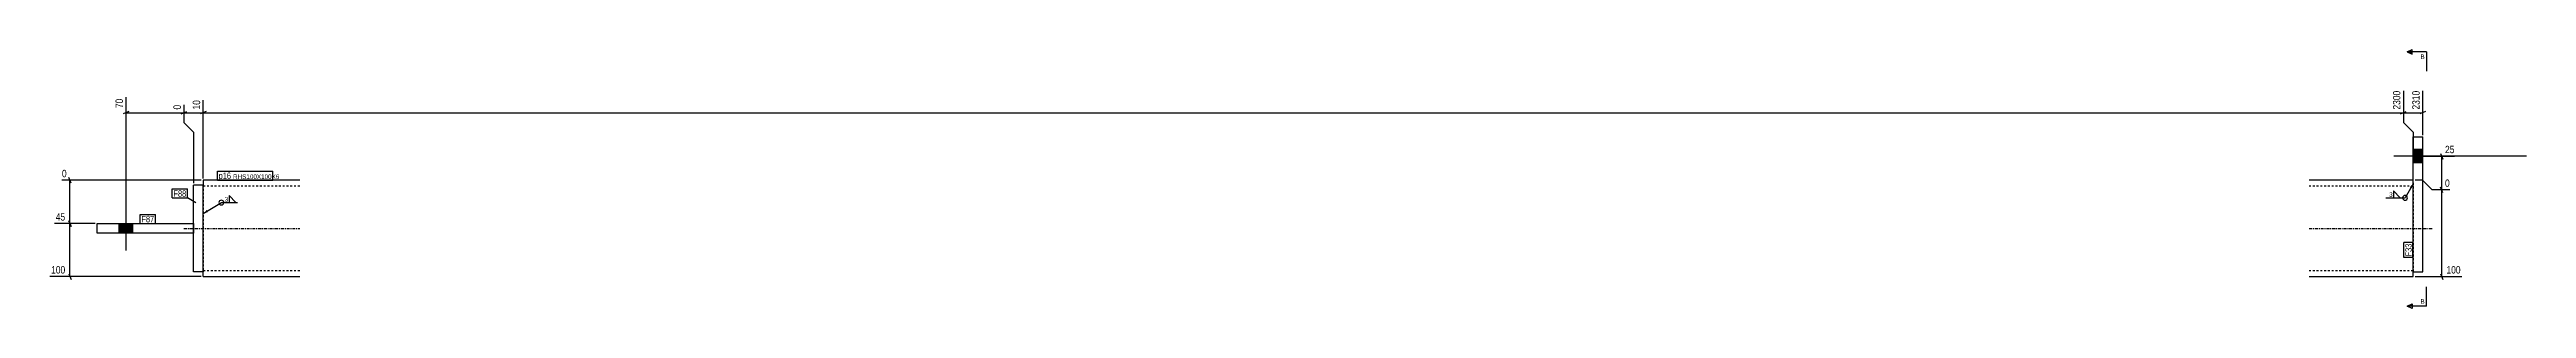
# Model space of a CAD drawing. Header units: millimetres. Extents: x 5 to 23706, y 2 to 800.
# Drawn here: x 5 to 2571, y 5 to 274 of the extents above; entities that cross this region are included whole.
import ezdxf

# ---------------------------------------------------------------- set-up
doc = ezdxf.new("R2010")
doc.units = ezdxf.units.MM
doc.linetypes.add('DXK_LINE_DOT2', pattern=[3.9198, 1.9599, -1.9599])
doc.linetypes.add('DXK_LINE_DOT3', pattern=[5.9187, 2.979, -0.9799, 0.9799, -0.9799])
for name, color, linetype in [('MÅLSÆTNING', 7, 'Continuous'), ('STÅL', 7, 'Continuous'), ('TEKST', 7, 'Continuous')]:
    doc.layers.add(name, color=color, linetype=linetype)
doc.styles.add('Arial', font='ARIAL.TTF', dxfattribs={"height": 0.2})
doc.styles.add('Arial Narrow', font='ARIALN.TTF', dxfattribs={"height": 0.2})

msp = doc.modelspace()

# ---------------------------------------------------------------- hatches: boundary and pattern name
at = {"layer": 'STÅL', "linetype": 'Continuous'}
for points in [[(2453.9, 170), (2453.9, 156), (2463.9, 156), (2463.9, 170)], [(2453.9, 170), (2453.9, 156), (2463.9, 156), (2463.9, 170)], [(76.9, 83), (90.9, 83), (90.9, 93), (76.9, 93)], [(76.9, 83), (90.9, 83), (90.9, 93), (76.9, 93)]]:
    msp.add_hatch(color=96, dxfattribs=at).paths.add_polyline_path(points)
at = {"layer": 'TEKST', "linetype": 'Continuous'}
for points in [[(2450.4, 130.7), (2453.9, 134.4), (2452.5, 129.5)], [(168.8, 105), (163.9, 103.5), (167.5, 107.2)]]:
    msp.add_hatch(color=3, dxfattribs=at).paths.add_polyline_path(points)

# ---------------------------------------------------------------- linework, layer by layer
at = {"layer": 'MÅLSÆTNING', "color": 7, "linetype": 'Continuous'}
for p, q in [((2443.9, 231), (2443.9, 198.1)), ((2463.9, 185), (2463.9, 231)), ((86.9, 209.3), (80.9, 206.9)), ((83.9, 100), (83.9, 224.2)), ((140.9, 206.9), (146.9, 209.3)), ((143.9, 216.4), (143.9, 198.1)), ((143.9, 208.1), (163.9, 208.1)), ((166.9, 209.3), (160.9, 206.9)), ((166.9, 209.3), (160.9, 206.9)), ((163.9, 140), (163.9, 221.3)), ((163.9, 140), (163.9, 221.3)), ((163.9, 208.1), (2443.9, 208.1)), ((2440.9, 206.9), (2446.9, 209.3)), ((2466.9, 209.3), (2460.9, 206.9)), ((143.9, 198.1), (153.9, 188.1)), ((153.9, 188.1), (153.9, 135)), ((153.9, 188.1), (153.9, 135)), ((2443.9, 198.1), (2453.9, 188.1)), ((2453.9, 188.1), (2453.9, 165)), ((2453.9, 188.1), (2453.9, 165)), ((2455.9, 163), (2496.8, 163)), ((2482.4, 166), (2484.8, 160)), ((2483.6, 128), (2483.6, 163)), ((161.9, 138), (17.5, 138)), ((26.9, 135), (24.5, 141)), ((25.7, 93), (25.7, 138)), ((2463.6, 138), (2455.9, 138)), ((2463.6, 138), (2455.9, 138)), ((2473.6, 128), (2463.6, 138)), ((2473.6, 128), (2463.6, 138)), ((2484.8, 125), (2482.4, 131)), ((2484.8, 125), (2482.4, 131)), ((2491.9, 128), (2473.6, 128)), ((2491.9, 128), (2473.6, 128)), ((2483.6, 38), (2483.6, 128)), ((51.9, 93), (9.7, 93)), ((51.9, 93), (9.7, 93)), ((24.5, 96), (26.9, 90)), ((26.9, 90), (24.5, 96)), ((25.7, 38), (25.7, 93)), ((161.9, 38), (4.8, 38)), ((24.5, 41), (26.9, 35)), ((2455.9, 38), (2504.6, 38)), ((2482.4, 41), (2484.8, 35))]:
    msp.add_line(p, q, dxfattribs=at)
at = {"layer": 'STÅL', "color": 2, "linetype": 'Continuous'}
for p, q in [((2453.9, 135.4), (2453.9, 183)), ((2453.9, 183), (2463.9, 183)), ((2463.9, 43), (2463.9, 183)), ((163.9, 133), (153.9, 133)), ((153.9, 43), (153.9, 133)), ((263.9, 138), (163.9, 138)), ((163.9, 138), (163.9, 133)), ((163.9, 43), (163.9, 133)), ((2453.9, 138), (2346.4, 138)), ((2453.9, 38), (2453.9, 135.4)), ((53.9, 93), (153.9, 93)), ((53.9, 83), (53.9, 93)), ((153.9, 83), (53.9, 83)), ((153.9, 93), (153.9, 83)), ((163.9, 43), (153.9, 43)), ((163.9, 38.9), (163.9, 43)), ((163.9, 38), (163.9, 38.9)), ((163.9, 38), (263.9, 38)), ((2346.4, 38), (2453.9, 38)), ((2453.9, 43), (2463.9, 43))]:
    msp.add_line(p, q, dxfattribs=at)
at = {"layer": 'STÅL', "color": 96, "linetype": 'Continuous'}
for p, q in [((2571.4, 163), (2433.9, 163)), ((2571.4, 163), (2433.9, 163)), ((2463.9, 170), (2453.9, 170)), ((2463.9, 170), (2453.9, 170)), ((2463.9, 156), (2453.9, 156)), ((2463.9, 156), (2453.9, 156)), ((83.9, 65), (83.9, 113)), ((83.9, 65), (83.9, 113)), ((76.9, 83), (76.9, 93)), ((76.9, 83), (76.9, 93)), ((90.9, 83), (90.9, 93)), ((90.9, 83), (90.9, 93))]:
    msp.add_line(p, q, dxfattribs=at)
at = {"layer": 'STÅL', "color": 7, "linetype": 'DXK_LINE_DOT2'}
for p, q in [((163.9, 133), (163.9, 44.4)), ((263.9, 132), (163.9, 132)), ((2453.9, 132), (2346.4, 132)), ((2453.9, 137), (2453.9, 138)), ((2453.9, 135.4), (2453.9, 137)), ((2453.9, 135.4), (2453.9, 43)), ((163.9, 44), (163.9, 44.4)), ((263.9, 44), (163.9, 44)), ((163.9, 44), (163.9, 43)), ((2453.9, 44), (2346.4, 44))]:
    msp.add_line(p, q, dxfattribs=at)
at = {"layer": 'STÅL', "color": 7, "linetype": 'DXK_LINE_DOT3'}
for p, q in [((143.9, 88), (263.9, 88)), ((2346.4, 88), (2473.9, 88))]:
    msp.add_line(p, q, dxfattribs=at)
at = {"layer": 'TEKST', "color": 3, "linetype": 'Continuous'}
msp.add_line((2453.9, 134.4), (2445.6, 119.8), dxfattribs=at)
msp.add_arc((2445.6, 119.8), 2.5, 270, 90, dxfattribs=at)

# ---------------------------------------------------------------- wipeouts: each hides what was drawn before it
at = {"color": 0, "linetype": 'Continuous'}
for points in [[(2465.9, 263.9), (2465.9, 268.9), (2461.5, 268.9), (2461.5, 263.9)], [(2465.9, 9.8), (2465.9, 14.8), (2461.5, 14.8), (2461.5, 9.8)]]:
    msp.add_wipeout(points, dxfattribs=at).dxf.layer = 'TEKST'

# ---------------------------------------------------------------- next in the draw order: hatches: boundary and pattern name
at = {"layer": 'TEKST', "linetype": 'Continuous'}
for points in [[(2452.9, 271.4), (2452.9, 268.9), (2447.9, 271.4)], [(2452.9, 9.8), (2452.9, 7.3), (2447.9, 7.3)]]:
    msp.add_hatch(color=30, dxfattribs=at).paths.add_polyline_path(points)

# ---------------------------------------------------------------- next in the draw order: linework, layer by layer
at = {"layer": 'TEKST', "color": 30, "linetype": 'Continuous'}
for p, q in [((2447.9, 271.4), (2452.9, 273.9)), ((2447.9, 271.4), (2452.9, 268.9)), ((2452.9, 268.9), (2452.9, 273.9)), ((2447.9, 7.3), (2452.9, 9.8)), ((2452.9, 4.8), (2447.9, 7.3)), ((2452.9, 9.8), (2452.9, 4.8))]:
    msp.add_line(p, q, dxfattribs=at)
at = {"layer": 'TEKST', "color": 7, "linetype": 'Continuous'}
for p, q in [((2467.9, 271.4), (2447.9, 271.4)), ((2467.9, 271.4), (2467.9, 251.4)), ((2467.9, 7.3), (2467.9, 27.3)), ((2467.9, 7.3), (2447.9, 7.3))]:
    msp.add_line(p, q, dxfattribs=at)

# ---------------------------------------------------------------- next in the draw order: texts
at = {"layer": 'TEKST', "color": 3, "linetype": 'Continuous', "style": 'Arial'}
for p in [(2461.5, 263.9), (2461.5, 9.8)]:
    msp.add_text('B', height=4.78, dxfattribs=at).set_placement(p)

# ---------------------------------------------------------------- next in the draw order: wipeouts: each hides what was drawn before it
at = {"color": 0, "linetype": 'Continuous'}
for points in [[(2442.3, 232.6), (2431.1, 232.6), (2431.1, 209.9), (2442.3, 209.9)], [(162.3, 222.9), (151.1, 222.9), (151.1, 209.9), (162.3, 209.9)], [(2498.4, 164.6), (2498.4, 175.8), (2485.4, 175.8), (2485.4, 164.6)], [(23.9, 139.6), (23.9, 150.8), (15.9, 150.8), (15.9, 139.6)], [(2493.5, 129.6), (2493.5, 140.8), (2485.4, 140.8), (2485.4, 129.6)], [(22.5, 94.6), (22.5, 105.8), (9.5, 105.8), (9.5, 94.6)], [(22.5, 39.6), (22.5, 50.8), (4.7, 50.8), (4.7, 39.6)], [(2504.7, 39.6), (2504.7, 50.8), (2486.9, 50.8), (2486.9, 39.6)]]:
    msp.add_wipeout(points, dxfattribs=at).dxf.layer = 'MÅLSÆTNING'
at = {"color": 0}
for points in [[(192.7, 139.4), (192.7, 146.4), (179.9, 146.4), (179.9, 139.4)], [(146.3, 120.9), (146.3, 127.9), (133.1, 127.9), (133.1, 120.9)], [(189.7, 115.5), (189.7, 121.3), (185.8, 121.3), (185.8, 115.5)], [(2432.5, 120.4), (2432.5, 126.2), (2428.7, 126.2), (2428.7, 120.4)], [(113.1, 94.4), (113.1, 101.4), (99.9, 101.4), (99.9, 94.4)], [(2452.5, 72.2), (2445.5, 72.2), (2445.5, 59), (2452.5, 59)]]:
    msp.add_wipeout(points, dxfattribs=at).dxf.layer = 'TEKST'

# ---------------------------------------------------------------- next in the draw order: linework, layer by layer
at = {"layer": 'MÅLSÆTNING', "color": 7, "linetype": 'Continuous'}
for p, q in [((2443.9, 231), (2443.9, 198.1)), ((83.9, 208.1), (143.9, 208.1)), ((140.9, 206.9), (146.9, 209.3)), ((143.9, 216.4), (143.9, 198.1)), ((2440.9, 206.9), (2446.9, 209.3)), ((2443.9, 208.1), (2463.9, 208.1)), ((143.9, 198.1), (153.9, 188.1)), ((2443.9, 198.1), (2453.9, 188.1))]:
    msp.add_line(p, q, dxfattribs=at)
at = {"layer": 'TEKST', "color": 3, "linetype": 'Continuous'}
for p, q in [((163.9, 103.5), (182.7, 114.9)), ((182.7, 114.9), (199.3, 114.9)), ((197.8, 114.9), (190.7, 122.1)), ((190.7, 122.1), (190.7, 114.9)), ((190.7, 114.9), (197.8, 114.9)), ((2425.6, 119.8), (2445.6, 119.8)), ((2440.7, 119.8), (2433.6, 127)), ((2433.6, 127), (2433.6, 119.8)), ((2433.6, 119.8), (2440.7, 119.8))]:
    msp.add_line(p, q, dxfattribs=at)
for centre, start, end in [((182.7, 114.9), 90, 270), ((182.7, 114.9), 270, 90), ((2445.6, 119.8), 90, 270)]:
    msp.add_arc(centre, 2.5, start, end, dxfattribs=at)

# ---------------------------------------------------------------- next in the draw order: texts
at = {"layer": 'MÅLSÆTNING', "color": 3, "linetype": 'Continuous', "style": 'Arial Narrow'}
for s, p in [('10', (160.7, 211.5)), ('2300', (2440.7, 211.5))]:
    msp.add_text(s, height=7.64, rotation=90.0002, dxfattribs=at).set_placement(p)
for s, p in [('25', (2487, 166.2)), ('0', (17.5, 141.2)), ('0', (2487, 131.2)), ('45', (11.1, 96.2)), ('100', (6.3, 41.2)), ('100', (2488.5, 41.2))]:
    msp.add_text(s, height=7.64, dxfattribs=at).set_placement(p)
at = {"layer": 'TEKST', "color": 3, "style": 'Arial Narrow'}
for p in [(186.2, 115.9), (2429.1, 120.8)]:
    msp.add_text('3', height=4.77, dxfattribs=at).set_placement(p)

# ---------------------------------------------------------------- next in the draw order: wipeouts: each hides what was drawn before it
at = {"color": 0}
for points in [[(192.7, 139.4), (192.7, 146.4), (179.9, 146.4), (179.9, 139.4)], [(146.3, 120.9), (146.3, 127.9), (133.1, 127.9), (133.1, 120.9)], [(113.1, 94.4), (113.1, 101.4), (99.9, 101.4), (99.9, 94.4)], [(2452.5, 72.2), (2445.5, 72.2), (2445.5, 59), (2452.5, 59)]]:
    msp.add_wipeout(points, dxfattribs=at).dxf.layer = 'TEKST'

# ---------------------------------------------------------------- next in the draw order: linework, layer by layer
at = {"layer": 'TEKST', "color": 7, "linetype": 'Continuous'}
for p, q in [((131.9, 129.1), (147.5, 129.1)), ((131.9, 119.7), (131.9, 129.1)), ((147.5, 119.7), (147.5, 129.1)), ((178.7, 138.2), (178.7, 147.6)), ((131.9, 119.7), (147.5, 119.7)), ((156.2, 114.7), (147.5, 119.7)), ((98.7, 102.6), (114.3, 102.6)), ((98.7, 93.2), (98.7, 102.6)), ((98.7, 93.2), (114.3, 93.2)), ((114.3, 93.2), (114.3, 102.6)), ((2444.3, 57.8), (2444.3, 73.4)), ((2453.7, 73.4), (2444.3, 73.4)), ((2453.7, 57.8), (2444.3, 57.8)), ((2453.7, 57.8), (2453.7, 73.4))]:
    msp.add_line(p, q, dxfattribs=at)

# ---------------------------------------------------------------- next in the draw order: texts
at = {"layer": 'TEKST', "color": 3, "style": 'Arial Narrow'}
for s, p in [('F88', (133.1, 120.9)), ('F87', (99.9, 94.4))]:
    msp.add_text(s, height=6.68, dxfattribs=at).set_placement(p)
msp.add_text('F33', height=6.68, rotation=90.0002, dxfattribs=at).set_placement((2452.5, 59))

# ---------------------------------------------------------------- next in the draw order: wipeouts: each hides what was drawn before it
at = {"color": 0, "linetype": 'Continuous'}
for points in [[(2462.3, 232.6), (2451.1, 232.6), (2451.1, 209.9), (2462.3, 209.9)], [(82.3, 224.3), (71.1, 224.3), (71.1, 211.4), (82.3, 211.4)], [(142.3, 218), (131.1, 218), (131.1, 209.9), (142.3, 209.9)]]:
    msp.add_wipeout(points, dxfattribs=at).dxf.layer = 'MÅLSÆTNING'
at = {"color": 0}
msp.add_wipeout([(235, 139.4), (235, 144.4), (194.8, 144.4), (194.8, 139.4)], dxfattribs=at).dxf.layer = 'TEKST'

# ---------------------------------------------------------------- next in the draw order: texts
at = {"layer": 'MÅLSÆTNING', "color": 3, "linetype": 'Continuous', "style": 'Arial Narrow'}
for s, p in [('70', (80.7, 213)), ('0', (140.7, 211.5)), ('2310', (2460.7, 211.5))]:
    msp.add_text(s, height=7.64, rotation=90.0002, dxfattribs=at).set_placement(p)

# ---------------------------------------------------------------- next in the draw order: wipeouts: each hides what was drawn before it
at = {"color": 0}
msp.add_wipeout([(235, 139.4), (235, 144.4), (194.8, 144.4), (194.8, 139.4)], dxfattribs=at).dxf.layer = 'TEKST'

# ---------------------------------------------------------------- next in the draw order: linework, layer by layer
at = {"layer": 'TEKST', "color": 7, "linetype": 'Continuous'}
for p, q in [((178.7, 147.6), (236.2, 147.6)), ((178.7, 138.2), (236.2, 138.2)), ((236.2, 138.2), (236.2, 147.6))]:
    msp.add_line(p, q, dxfattribs=at)

# ---------------------------------------------------------------- next in the draw order: texts
at = {"layer": 'TEKST', "color": 3, "style": 'Arial Narrow'}
for s, height, p in [('p16', 6.68, (179.9, 139.4)), ('RHS100X100X6', 4.772, (194.8, 139.4))]:
    msp.add_text(s, height=height, dxfattribs=at).set_placement(p)

doc.saveas('drawing.dxf')
